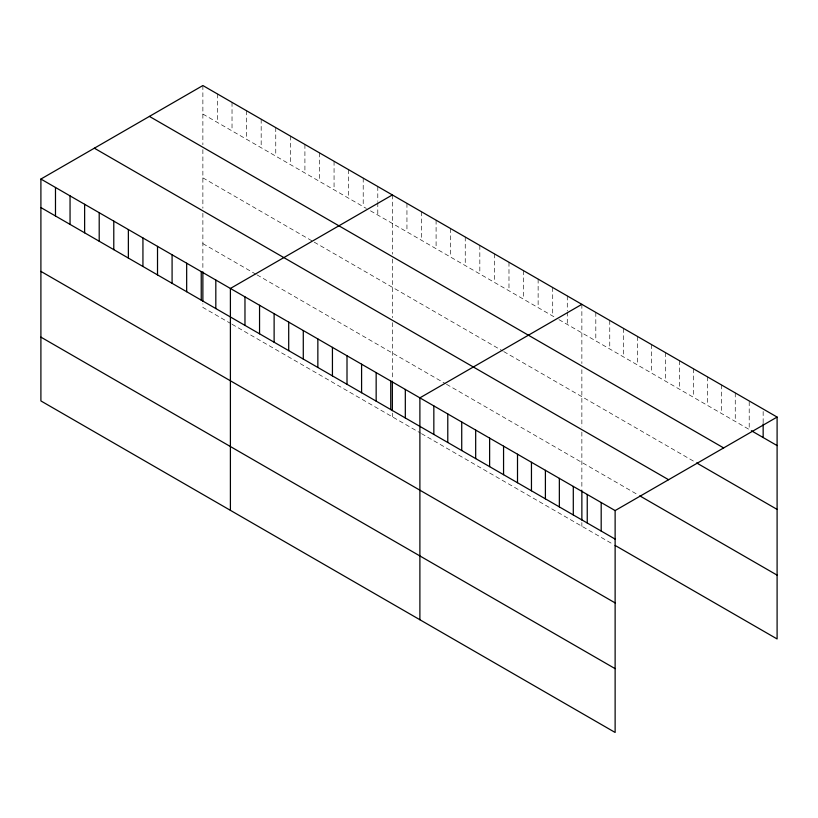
<?xml version="1.0" encoding="UTF-8"?>
<svg xmlns="http://www.w3.org/2000/svg" width="818" height="818" viewBox="0 0 818 818"><rect width="100%" height="100%" fill="white"/><g stroke="black" fill="none" stroke-linecap="round" stroke-linejoin="round"><path stroke-width="0.61" stroke-dasharray="4.09 3.07" d="M202.874 114.06L366.341 208.437M370.503 210.839L554.788 317.241M558.96 319.644L749.206 429.481L749.206 400.963M202.874 177.864L313.233 241.586M314.276 242.189L502.733 350.994M503.776 351.597L695.576 462.323M202.874 243.611L255.973 274.265M257.016 274.868L445.462 383.673M446.505 384.276L637.641 494.624M230.983 323.652L202.874 307.425L202.874 303.744M232.026 324.255L420.483 433.059M421.515 433.652L612.968 544.195M763.153 411.495L763.153 423.898M735.259 392.916L735.259 421.434M721.323 384.859L721.323 413.376M707.376 376.812L707.376 405.329M693.429 368.754L693.429 397.282M679.482 360.707L679.482 389.225M665.535 352.65L665.535 381.178M651.588 344.603L651.588 373.12M637.641 336.556L637.641 365.073M623.694 328.499L623.694 357.026M609.758 320.451L609.758 348.969M595.811 312.394L595.811 340.922M581.864 304.347L581.864 363.55M581.864 369.685L581.864 427.016M581.864 432.078L581.864 489.42M581.864 522.549L581.864 526.23M567.283 295.932L567.283 310.809M567.283 312.047L567.283 324.449M552.712 287.517L552.712 316.034M538.132 279.102L538.132 307.619M523.551 270.686L523.551 299.204M508.98 262.271L508.98 290.789M494.399 253.856L494.399 282.374M479.829 245.441L479.829 273.958M465.248 237.016L465.248 265.543M450.677 228.6L450.677 257.128M436.096 220.185L436.096 248.713M421.515 211.77L421.515 240.298M406.945 203.355L406.945 231.883M392.364 194.94L392.364 254.142M392.364 259.05L392.364 317.619M392.364 322.67L392.364 378.785M392.364 413.141L392.364 416.822M377.793 186.524L377.793 201.402M377.793 202.649L377.793 215.052M363.212 178.109L363.212 206.627M348.632 169.694L348.632 198.212M334.061 161.279L334.061 189.796M319.48 152.864L319.48 181.381M304.909 144.449L304.909 172.966M290.329 136.033L290.329 164.551M275.758 127.618L275.758 156.136M261.177 119.203L261.177 147.721M246.596 110.788L246.596 139.305M232.026 102.373L232.026 130.89M217.445 93.958L217.445 122.475M202.874 85.542L202.874 144.735M202.874 149.643L202.874 208.212M202.874 213.273L202.874 269.378"/><path stroke-width="1.23" d="M777.1 417.068L615.126 510.575L615.126 732.458L40.9 400.932L40.9 179.05L202.874 85.542L777.1 417.068L777.1 638.95L615.116 545.432M392.364 194.94L230.4 288.457L230.4 510.34M581.864 304.347L419.89 397.855L419.89 619.747M751.353 430.718L777.1 445.585M149.418 116.401L723.654 447.927M696.65 462.947L777.1 509.399M94.346 148.191L668.582 479.716M639.788 495.861L777.1 575.136M40.9 179.05L615.126 510.575M40.9 207.567L615.126 539.103M40.9 271.382L615.126 602.907M40.9 337.128L615.126 668.654M763.153 423.898L763.153 437.538M601.189 502.528L601.189 531.046M587.242 494.471L587.242 522.999M581.864 490.647L581.864 520.095M573.295 486.424L573.295 514.941M559.348 478.377L559.348 506.894M545.401 470.319L545.401 498.847M531.455 462.272L531.455 490.79M517.508 454.215L517.508 482.743M503.561 446.168L503.561 474.685M489.624 438.121L489.624 466.638M475.677 430.064L475.677 458.581M461.73 422.016L461.73 450.534M447.783 413.959L447.783 442.487M433.837 405.912L433.837 434.43M405.319 389.44L405.319 417.967M392.364 381.239L392.364 410.687M390.738 381.024L390.738 409.552M376.157 372.609L376.157 401.137M361.587 364.194L361.587 392.722M347.006 355.779L347.006 384.296M332.435 347.364L332.435 375.881M317.854 338.949L317.854 367.466M303.284 330.533L303.284 359.051M288.703 322.118L288.703 350.636M274.122 313.703L274.122 342.221M259.551 305.288L259.551 333.805M244.971 296.873L244.971 325.39M215.819 280.042L215.819 308.56M202.874 271.832L202.874 301.29M201.238 271.627L201.238 300.145M186.668 263.212L186.668 291.729M172.087 254.797L172.087 283.314M157.516 246.371L157.516 274.899M142.935 237.956L142.935 266.484M128.365 229.541L128.365 258.069M113.784 221.126L113.784 249.654M99.203 212.711L99.203 241.238M84.632 204.296L84.632 232.823M70.051 195.88L70.051 224.398M55.481 187.465L55.481 215.983"/></g></svg>
